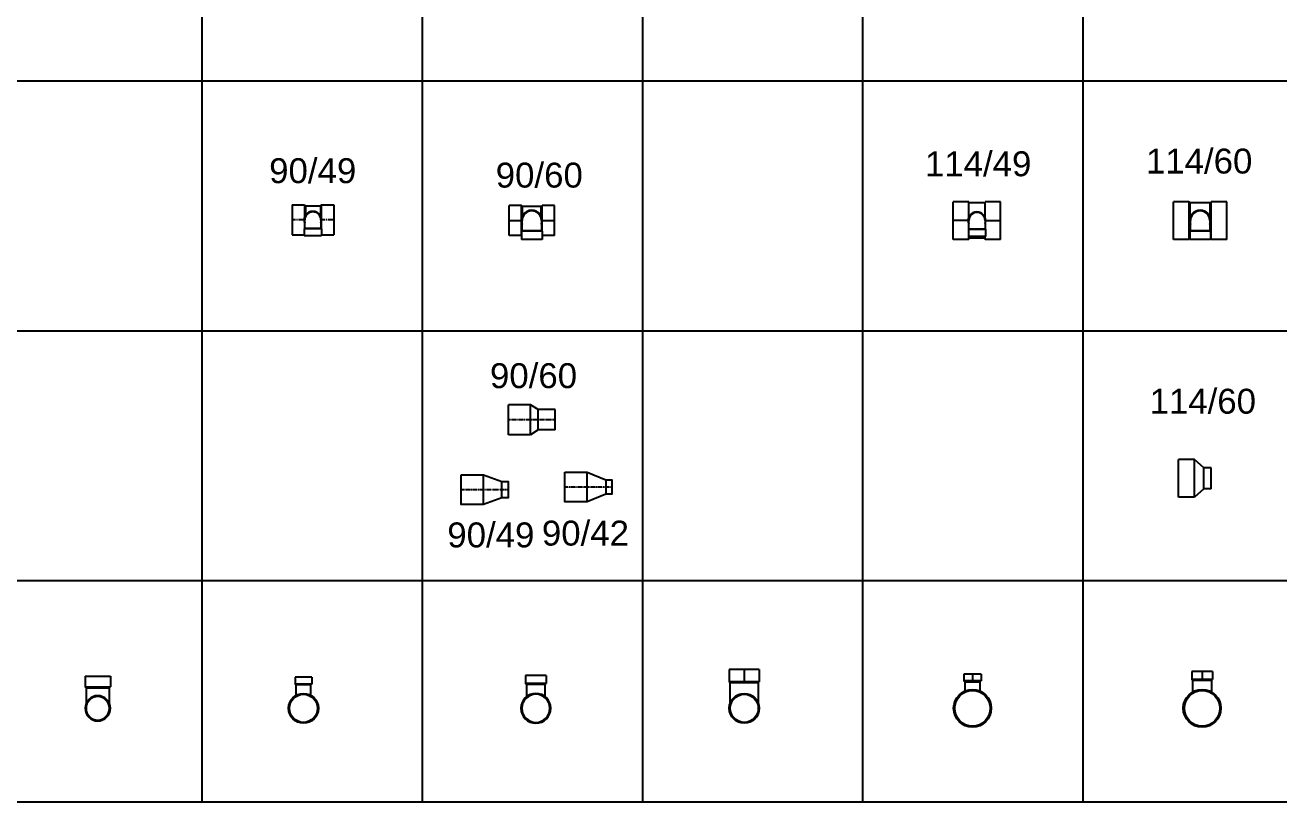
# Model space of a CAD drawing. Header units: millimetres. Extents: x 1218 to 72853, y -34712 to 16286.
# Drawn here: x 9258 to 13282, y -1315 to 1180 of the extents above; entities that cross this region are included whole.
import ezdxf
from ezdxf.enums import TextEntityAlignment as Align

# ---------------------------------------------------------------- set-up
doc = ezdxf.new("R2010")
doc.units = ezdxf.units.MM
doc.set_wipeout_variables(frame=1)
doc.linetypes.add('CENTER2', pattern=[28.575, 19.05, -3.175, 3.175, -3.175])
doc.linetypes.add('H-Center', pattern=[1.125, 0.75, -0.125, 0.125, -0.125])
doc.styles.get("Standard").update_dxf_attribs({"font": 'arial.ttf'})

# ---------------------------------------------------------------- blocks, each defined once
blk = doc.blocks.new('GIAM-D90x60 uPVC')
blk.add_wipeout([(-78.2, 48), (-7.3, 48), (17.7, 33), (71.8, 33), (71.8, -33), (17.7, -33), (-7.3, -48), (-78.2, -48)])
for p, q in [((-78.2, -48), (-78.2, 48)), ((-7.3, 48), (-78.2, 48)), ((17.7, 33), (-7.3, 48)), ((71.8, 33), (17.7, 33)), ((71.8, -33), (71.8, 33)), ((17.7, -33), (-7.3, -48)), ((71.8, -33), (17.7, -33)), ((-7.3, -48), (-78.2, -48))]:
    blk.add_line(p, q)
at = {"color": 8}
for p, q in [((-7.3, -48), (-7.3, 48)), ((17.7, -33), (17.7, 33))]:
    blk.add_line(p, q, dxfattribs=at)
at = {"color": 8, "linetype": 'H-Center'}
blk.add_line((71.8, 0), (-78.2, 0), dxfattribs=at)
at = {"flags": 1}
for p in [(-7.3, 0), (17.7, 0)]:
    blk.add_attdef('AMC', p, '', height=0.5, dxfattribs=at)
blk = doc.blocks.new('GIAM-D114x60 uPVC')
for p, q in [((-61.3, -60.5), (-61.3, 60.5)), ((-10, 60.5), (-61.3, 60.5)), ((20, 33.5), (-10, 60.5)), ((43.7, 33.5), (20, 33.5)), ((43.7, -33.5), (43.7, 33.5)), ((20, -33.5), (-10, -60.5)), ((43.7, -33.5), (20, -33.5)), ((-10, -60.5), (-61.3, -60.5))]:
    blk.add_line(p, q)
at = {"color": 8}
for p, q in [((-10, -60.5), (-10, 60.5)), ((20, -33.5), (20, 33.5))]:
    blk.add_line(p, q, dxfattribs=at)
at = {"flags": 1}
for p in [(-10, 0), (20, 0)]:
    blk.add_attdef('AMC', p, '', height=0.5, dxfattribs=at)
blk = doc.blocks.new('TE+CO-D114x60 uPVC')
for p, q in [((-35.5, 60.5), (-85.5, 60.5)), ((-85.5, -60.5), (-85.5, 60.5)), ((-32, 57), (-35.5, 60.5)), ((32, 57), (-32, 57)), ((32, 57), (35.5, 60.5)), ((85.5, 60.5), (35.5, 60.5)), ((85.5, -60.5), (85.5, 60.5)), ((-35.5, -60.5), (-85.5, -60.5)), ((-32, -57), (-35.5, -60.5)), ((32, -57), (-32, -57)), ((32, -57), (35.5, -60.5)), ((85.5, -60.5), (35.5, -60.5))]:
    blk.add_line(p, q)
at = {"color": 8}
for p, q in [((-35.5, -60.5), (-35.5, 60.5)), ((-32, 9.9), (-32, 57)), ((32, 9.9), (32, 57)), ((35.5, -60.5), (35.5, 60.5)), ((-32, -57), (-32, -9.9)), ((32, -57), (32, -9.9))]:
    blk.add_line(p, q, dxfattribs=at)
for radius in [33.5, 30]:
    blk.add_circle((0, 0), radius)
blk.add_wipeout([(33, -61.1), (-33, -61.1), (-33, -33.8), (-31.1, -31.9), (-31.1, -11.1), (-32.4, -6.5), (-32.9, -2.8), (-33, 0), (-32.9, 2.8), (-32.5, 5.5), (-31.9, 8.6), (-30.8, 11.8), (-29.7, 14.3), (-28.5, 16.6), (-26.6, 19.5), (-24.8, 21.8), (-22.9, 23.7), (-20.5, 25.8), (-18.2, 27.5), (-14.7, 29.6), (-11.8, 30.8), (-7.9, 32), (-2.9, 32.9), (0, 33), (3.7, 32.8), (7.6, 32.1), (10.3, 31.4), (14.1, 29.8), (16.9, 28.4), (20.5, 25.9), (24, 22.7), (26, 20.3), (28.3, 16.9), (30.1, 13.4), (31.5, 9.8), (32.3, 6.5), (32.8, 3.4), (33, 0), (32.8, -3.7), (32.3, -6.9), (31.7, -9), (31.1, -11.1), (31.1, -31.9), (33, -33.8)], dxfattribs=at)
for p, q in [((-31.1, -31.9), (-31.1, 0)), ((31.1, 0), (31.1, -31.9)), ((-31.1, -31.9), (-33, -33.8)), ((-33, -33.8), (-33, -61.1)), ((31.1, -31.9), (33, -33.8)), ((33, -33.8), (33, -61.1)), ((33, -61.1), (-33, -61.1))]:
    blk.add_line(p, q)
for p, q in [((33, -33.8), (-33, -33.8)), ((-31.1, -31.9), (31.1, -31.9))]:
    blk.add_line(p, q, dxfattribs=at)
for radius, start, end in [(33, 90, 199.5844), (31.1, 0, 180), (33, 340.4156, 90)]:
    blk.add_arc((0, 0), radius, start, end)
at = {"flags": 1}
for p in [(-35.5, 0), (35.5, 0), (0, -33.8)]:
    blk.add_attdef('AMC', p, '', height=0.5, dxfattribs=at)
blk = doc.blocks.new('TE+CO-D114x49 uPVC')
for p, q in [((-26, 60.5), (-76, 60.5)), ((-76, -60.5), (-76, 60.5)), ((-26, 57), (-26, 60.5)), ((26, 57), (-26, 57)), ((26, 57), (26, 60.5)), ((76, 60.5), (26, 60.5)), ((76, -60.5), (76, 60.5)), ((-26, -60.5), (-76, -60.5)), ((-26, -60.5), (-26, -57)), ((26, -57), (-26, -57)), ((26, -60.5), (26, -57)), ((76, -60.5), (26, -60.5))]:
    blk.add_line(p, q)
at = {"color": 8}
for p, q in [((-26, 9), (-26, 57)), ((26, 9), (26, 57)), ((-27.5, 0), (-76, 0)), ((-26, -57), (-26, -9)), ((26, -57), (26, -9)), ((27.5, 0), (76, 0))]:
    blk.add_line(p, q, dxfattribs=at)
for radius in [27.5, 24]:
    blk.add_circle((0, 0), radius)
blk.add_wipeout([(27.5, -50.9), (-27.5, -50.9), (-27.5, -28.2), (-25.9, -26.6), (-25.9, -9.2), (-27, -5.4), (-27.4, -2.4), (-27.5, 0), (-27.4, 2.3), (-27.1, 4.6), (-26.5, 7.2), (-25.7, 9.8), (-24.8, 11.9), (-23.8, 13.8), (-22.2, 16.2), (-20.6, 18.2), (-19.1, 19.8), (-17.1, 21.5), (-15.2, 22.9), (-12.2, 24.6), (-9.9, 25.7), (-6.6, 26.7), (-2.4, 27.4), (0, 27.5), (3.1, 27.3), (6.3, 26.8), (8.6, 26.1), (11.7, 24.9), (14, 23.6), (17.1, 21.5), (20, 18.9), (21.7, 16.9), (23.6, 14.1), (25.1, 11.2), (26.3, 8.2), (27, 5.4), (27.4, 2.8), (27.5, 0), (27.3, -3.1), (26.9, -5.8), (26.4, -7.5), (25.9, -9.2), (25.9, -26.6), (27.5, -28.2)], dxfattribs=at)
for p, q in [((-25.9, -26.6), (-25.9, 0)), ((25.9, 0), (25.9, -26.6)), ((-25.9, -26.6), (-27.5, -28.2)), ((-27.5, -28.2), (-27.5, -50.9)), ((25.9, -26.6), (27.5, -28.2)), ((27.5, -28.2), (27.5, -50.9)), ((27.5, -50.9), (-27.5, -50.9))]:
    blk.add_line(p, q)
for p, q in [((27.5, -28.2), (-27.5, -28.2)), ((-25.9, -26.6), (25.9, -26.6))]:
    blk.add_line(p, q, dxfattribs=at)
for radius, start, end in [(27.5, 90, 199.5844), (25.9, 0, 180), (27.5, 340.4156, 90)]:
    blk.add_arc((0, 0), radius, start, end)
at = {"flags": 1}
for p in [(-26, 0), (26, 0), (0, -28.2)]:
    blk.add_attdef('AMC', p, '', height=0.5, dxfattribs=at)
blk = doc.blocks.new('TE+CO-D90x60 uPVC')
for p, q in [((-33, 48), (-73, 48)), ((-73, -48), (-73, 48)), ((-30, 45), (-33, 48)), ((30, 45), (-30, 45)), ((30, 45), (33, 48)), ((73, 48), (33, 48)), ((73, -48), (73, 48)), ((-33, -48), (-73, -48)), ((-30, -45), (-33, -48)), ((30, -45), (-30, -45)), ((30, -45), (33, -48)), ((73, -48), (33, -48))]:
    blk.add_line(p, q)
at = {"color": 8}
for p, q in [((-33, 0), (-33, 48)), ((-30, 13.7), (-30, 45)), ((30, 13.7), (30, 45)), ((33, 0), (33, 48)), ((33, 0), (73, 0)), ((-73, 0), (-33, 0)), ((-33, -48), (-33, 0)), ((-30, -45), (-30, -13.7)), ((30, -45), (30, -13.7)), ((33, -48), (33, 0))]:
    blk.add_line(p, q, dxfattribs=at)
for radius in [33, 30]:
    blk.add_circle((0, 0), radius)
blk.add_wipeout([(33, -61.1), (-33, -61.1), (-33, -33.8), (-31.1, -31.9), (-31.1, -11.1), (-32.4, -6.5), (-32.9, -2.8), (-33, 0), (-32.9, 2.8), (-32.5, 5.5), (-31.9, 8.6), (-30.8, 11.8), (-29.7, 14.3), (-28.5, 16.6), (-26.6, 19.5), (-24.8, 21.8), (-22.9, 23.7), (-20.5, 25.8), (-18.2, 27.5), (-14.7, 29.6), (-11.8, 30.8), (-7.9, 32), (-2.9, 32.9), (0, 33), (3.7, 32.8), (7.6, 32.1), (10.3, 31.4), (14.1, 29.8), (16.9, 28.4), (20.5, 25.9), (24, 22.7), (26, 20.3), (28.3, 16.9), (30.1, 13.4), (31.5, 9.8), (32.3, 6.5), (32.8, 3.4), (33, 0), (32.8, -3.7), (32.3, -6.9), (31.7, -9), (31.1, -11.1), (31.1, -31.9), (33, -33.8)], dxfattribs=at)
for p, q in [((-31.1, -31.9), (-31.1, 0)), ((31.1, 0), (31.1, -31.9)), ((-31.1, -31.9), (-33, -33.8)), ((-33, -33.8), (-33, -61.1)), ((31.1, -31.9), (33, -33.8)), ((33, -33.8), (33, -61.1)), ((33, -61.1), (-33, -61.1))]:
    blk.add_line(p, q)
for p, q in [((33, -33.8), (-33, -33.8)), ((-31.1, -31.9), (31.1, -31.9))]:
    blk.add_line(p, q, dxfattribs=at)
for radius, start, end in [(33, 90, 199.5844), (31.1, 0, 180), (33, 340.4156, 90)]:
    blk.add_arc((0, 0), radius, start, end)
at = {"flags": 1}
for p in [(-33, 0), (33, 0), (0, -33.8)]:
    blk.add_attdef('AMC', p, '', height=0.5, dxfattribs=at)
blk = doc.blocks.new('TE+CO-D90x49 uPVC')
at = {"extrusion": (0, 1, 0)}
for p, q in [((-67, 48), (-67, -48)), ((-67, 48), (-27, 48)), ((27, 48), (67, 48)), ((67, 48), (67, -48)), ((-67, -48), (-27, -48)), ((27, -48), (67, -48))]:
    blk.add_line(p, q, dxfattribs=at)
at = {"color": 8, "extrusion": (0, 1, 0)}
for p, q in [((-27, 48), (-27, -48)), ((27, 48), (27, -48))]:
    blk.add_line(p, q, dxfattribs=at)
for p, q in [((-27, 48), (-24, 45)), ((24, 45), (27, 48)), ((-27, -48), (-24, -45)), ((24, -45), (27, -48))]:
    blk.add_line(p, q)
at = {"extrusion": (0, -1, 0)}
blk.add_line((-24, 45), (24, 45), dxfattribs=at)
at = {"color": 8}
for p, q in [((-24, 45), (-24, 12.4)), ((24, 45), (24, 12.4)), ((-24, -45), (-24, -12.4)), ((24, -45), (24, -12.4))]:
    blk.add_line(p, q, dxfattribs=at)
at = {"color": 8, "linetype": 'CENTER2'}
for points in [[(-27, 0), (-67, 0)], [(67, 0), (27, 0)]]:
    blk.add_lwpolyline(points, dxfattribs=at)
for radius in [27, 24]:
    blk.add_circle((0, 0), radius)
at = {"color": 8}
blk.add_wipeout([(27.5, -50.9), (-27.5, -50.9), (-27.5, -28.2), (-25.9, -26.6), (-25.9, -9.2), (-27, -5.4), (-27.4, -2.4), (-27.5, 0), (-27.4, 2.3), (-27.1, 4.6), (-26.5, 7.2), (-25.7, 9.8), (-24.8, 11.9), (-23.8, 13.8), (-22.2, 16.2), (-20.6, 18.2), (-19.1, 19.8), (-17.1, 21.5), (-15.2, 22.9), (-12.2, 24.6), (-9.9, 25.7), (-6.6, 26.7), (-2.4, 27.4), (0, 27.5), (3.1, 27.3), (6.3, 26.8), (8.6, 26.1), (11.7, 24.9), (14, 23.6), (17.1, 21.5), (20, 18.9), (21.7, 16.9), (23.6, 14.1), (25.1, 11.2), (26.3, 8.2), (27, 5.4), (27.4, 2.8), (27.5, 0), (27.3, -3.1), (26.9, -5.8), (26.4, -7.5), (25.9, -9.2), (25.9, -26.6), (27.5, -28.2)], dxfattribs=at)
for p, q in [((-25.9, -26.6), (-25.9, 0)), ((25.9, 0), (25.9, -26.6)), ((-25.9, -26.6), (-27.5, -28.2)), ((-27.5, -28.2), (-27.5, -50.9)), ((25.9, -26.6), (27.5, -28.2)), ((27.5, -28.2), (27.5, -50.9)), ((27.5, -50.9), (-27.5, -50.9))]:
    blk.add_line(p, q)
for p, q in [((27.5, -28.2), (-27.5, -28.2)), ((-25.9, -26.6), (25.9, -26.6))]:
    blk.add_line(p, q, dxfattribs=at)
for radius, start, end in [(27.5, 90, 199.5844), (25.9, 0, 180), (27.5, 340.4156, 90)]:
    blk.add_arc((0, 0), radius, start, end)
at = {"flags": 1}
for p in [(-27, 0), (27, 0), (0, -28.2)]:
    blk.add_attdef('AMC', p, '', height=0.5, dxfattribs=at)
blk = doc.blocks.new('GIAM-D90x49 uPVC')
at = {"color": 8}
for p, q in [((-19.9, -48), (-19.9, 48)), ((39.7, -26), (39.7, 26))]:
    blk.add_line(p, q, dxfattribs=at)
at = {"color": 8, "linetype": 'H-Center'}
blk.add_line((59.2, 0), (-90.8, 0), dxfattribs=at)
blk.add_lwpolyline([(-90.8, 48), (-19.9, 48), (39.7, 26), (59.2, 26), (59.2, -26), (39.7, -26), (-19.9, -48), (-90.8, -48), (-90.8, 48)])
at = {"flags": 1}
for p in [(-19.9, 0), (39.7, 0)]:
    blk.add_attdef('AMC', p, '', height=0.5, dxfattribs=at)
blk = doc.blocks.new('GIAM-D90x42 uPVC')
at = {"color": 8}
for p, q in [((-20.4, -48), (-20.4, 48)), ((39.6, 23), (39.6, -23))]:
    blk.add_line(p, q, dxfattribs=at)
at = {"color": 8, "linetype": 'H-Center'}
blk.add_line((58.8, 0), (-91.2, 0), dxfattribs=at)
blk.add_lwpolyline([(-91.2, 48), (-20.4, 48), (39.6, 23), (58.8, 23), (58.8, -23), (39.6, -23), (-20.4, -48), (-91.2, -48), (-91.2, 48)])
at = {"flags": 1}
for p in [(-20.4, 0), (39.6, 0)]:
    blk.add_attdef('AMC', p, '', height=0.5, dxfattribs=at)
blk = doc.blocks.new('TECONGTOP-D90 uPVC')
at = {"extrusion": (1.60808e-16, -1, 0)}
for p, q in [((-48, 125), (-48, 85)), ((48, 125), (-48, 125)), ((48, 125), (48, 85)), ((-45, 82), (-48, 85)), ((-45, 16.7), (-45, 82)), ((45, 82), (48, 85)), ((45, 82), (45, 16.7))]:
    blk.add_line(p, q, dxfattribs=at)
at = {"color": 8}
blk.add_line((0, 125), (0, 85), dxfattribs=at)
at = {"color": 8, "extrusion": (1.60808e-16, -1, 0)}
for p, q in [((48, 85), (-48, 85)), ((45, 82), (-45, 82))]:
    blk.add_line(p, q, dxfattribs=at)
for radius in [48, 45]:
    blk.add_circle((0, 0), radius)
at = {"flags": 1}
blk.add_attdef('AMC', (0, 85), '', height=0.5, dxfattribs=at)
blk = doc.blocks.new('TECONGTOP-D114x60 uPVC')
for p, q in [((-33.5, 118), (-33.5, 93)), ((33.5, 118), (-33.5, 118)), ((-30, 89.5), (-33.5, 93)), ((-30, 52.5), (-30, 89.5)), ((30, 89.5), (33.5, 93)), ((30, 89.5), (30, 52.5)), ((33.5, 118), (33.5, 93))]:
    blk.add_line(p, q)
at = {"color": 8}
for p, q in [((33.5, 93), (-33.5, 93)), ((30, 89.5), (-30, 89.5)), ((0, 118), (0, 93))]:
    blk.add_line(p, q, dxfattribs=at)
for radius in [60.5, 57]:
    blk.add_circle((0, 0), radius)
at = {"flags": 1}
blk.add_attdef('AMC', (0, 93), '', height=0.5, dxfattribs=at)
blk = doc.blocks.new('TECONGTOP-D114x49 uPVC')
for p, q in [((27.5, 110), (-27.5, 110)), ((-27.5, 110), (-27.5, 88)), ((-24, 84.5), (-27.5, 88)), ((-24, 55.5), (-24, 84.5)), ((24, 84.5), (27.5, 88)), ((24, 84.5), (24, 55.5)), ((27.5, 110), (27.5, 88))]:
    blk.add_line(p, q)
at = {"color": 8}
for p, q in [((27.5, 88), (-27.5, 88)), ((24, 84.5), (-24, 84.5)), ((0, 110), (0, 88))]:
    blk.add_line(p, q, dxfattribs=at)
for radius in [60.5, 57]:
    blk.add_circle((0, 0), radius)
at = {"flags": 1}
blk.add_attdef('AMC', (0, 88), '', height=0.5, dxfattribs=at)
blk = doc.blocks.new('TECONGTOP-D90x60 uPVC')
at = {"extrusion": (-3.83476e-17, 1, -1.83691e-16)}
for p, q in [((0, 105), (-33, 105)), ((-33, 105), (-33, 80)), ((33, 105), (0, 105)), ((33, 105), (33, 80)), ((-30, 77), (-33, 80)), ((-30, 77), (-30, 37.5)), ((30, 77), (33, 80)), ((30, 37.5), (30, 77))]:
    blk.add_line(p, q, dxfattribs=at)
at = {"color": 8, "extrusion": (-3.83476e-17, 1, -1.83691e-16)}
for p, q in [((33, 80), (-33, 80)), ((30, 77), (-30, 77))]:
    blk.add_line(p, q, dxfattribs=at)
at = {"extrusion": (7.0441e-33, -1.83691e-16, -1)}
for radius in [48, 45]:
    blk.add_circle((0, 0), radius, dxfattribs=at)
at = {"flags": 1}
blk.add_attdef('AMC', (0, 80), '', height=0.5, dxfattribs=at)
blk = doc.blocks.new('TECONGTOP-D90x49 uPVC')
at = {"extrusion": (-1, 2.28827e-17, 0)}
for p, q in [((0, 100), (-27, 100)), ((-27, 100), (-27, 78)), ((27, 100), (0, 100)), ((27, 100), (27, 78)), ((-24, 75), (-27, 78)), ((-24, 75), (-24, 41.6)), ((24, 75), (27, 78)), ((24, 41.6), (24, 75))]:
    blk.add_line(p, q, dxfattribs=at)
at = {"color": 8, "extrusion": (-1, 2.28827e-17, 0)}
for p, q in [((27, 78), (-27, 78)), ((24, 75), (-24, 75))]:
    blk.add_line(p, q, dxfattribs=at)
for radius in [48, 45]:
    blk.add_circle((0, 0), radius)
at = {"flags": 1}
blk.add_attdef('AMC', (0, 78), '', height=0.5, dxfattribs=at)
blk = doc.blocks.new('TECONGTOP-D76 uPVC')
at = {"extrusion": (-1, 2.28827e-17, 6.12303e-17)}
for p, q in [((-40.5, 103.7), (40.5, 103.7)), ((-40.5, 103.7), (-40.5, 69.1)), ((40.5, 103.7), (40.5, 69.1)), ((-37.5, 66.2), (-40.5, 69.1)), ((-37.5, 66.2), (-37.5, 15.2)), ((37.5, 66.2), (40.5, 69.1)), ((37.5, 15.2), (37.5, 66.2))]:
    blk.add_line(p, q, dxfattribs=at)
at = {"color": 8, "extrusion": (-1, 2.28827e-17, 6.12303e-17)}
for p, q in [((-40.5, 69.1), (40.5, 69.1)), ((-37.5, 66.2), (37.5, 66.2))]:
    blk.add_line(p, q, dxfattribs=at)
at = {"extrusion": (-6.12303e-17, 1.40112e-33, -1)}
for radius in [40.5, 37.5]:
    blk.add_circle((0, 0), radius, dxfattribs=at)
at = {"flags": 1}
blk.add_attdef('AMC', (0, 69.1), '', height=0.5, dxfattribs=at)

msp = doc.modelspace()

# ---------------------------------------------------------------- linework, layer by layer
for p, q in [((9824.9, 3673.6), (9824.9, -1314.6)), ((10532, 3673.6), (10532, -1314.6)), ((11239.1, 3673.6), (11239.1, -1314.6)), ((11946.2, 3673.6), (11946.2, -1314.6)), ((12653.3, 3673.6), (12653.3, -1314.6)), ((2141.9, 1000.2), (23966.6, 1000.2)), ((2141.9, 198.3), (23966.6, 198.3)), ((2141.9, -603.5), (23966.6, -603.5)), ((2141.9, -1314.6), (23966.6, -1314.6))]:
    msp.add_line(p, q)

# ---------------------------------------------------------------- block references
for name, p in [('TE+CO-D114x49 uPVC', (12313.1, 551.9)), ('TE+CO-D114x60 uPVC', (13029.6, 551.9)), ('TE+CO-D90x49 uPVC', (10181.6, 553.9)), ('TE+CO-D90x60 uPVC', (10884.2, 551.9)), ('GIAM-D90x60 uPVC', (10887.3, -87.5)), ('GIAM-D114x60 uPVC', (13021.6, -276)), ('GIAM-D90x49 uPVC', (10748.9, -312.2)), ('GIAM-D90x42 uPVC', (11081.9, -303.6)), ('TECONGTOP-D76 uPVC', (9491, -1014.1)), ('TECONGTOP-D90x49 uPVC', (10151.4, -1014.1)), ('TECONGTOP-D90x60 uPVC', (10897.3, -1014.1)), ('TECONGTOP-D90 uPVC', (11566.3, -1014.1)), ('TECONGTOP-D114x49 uPVC', (12298.8, -1014.1)), ('TECONGTOP-D114x60 uPVC', (13035.9, -1014.1))]:
    msp.add_blockref(name, p)

# ---------------------------------------------------------------- texts
at = {"color": 2, "ltscale": 500}
for s, p in [('114/49', (12317, 734.2)), ('114/60', (13026.3, 742.9)), ('90/49', (10181.1, 712)), ('90/60', (10908.3, 697.8)), ('90/60', (10889.8, 53.9)), ('114/60', (13038, -28.1)), ('90/49', (10752.9, -457.3)), ('90/42', (11056.5, -451.6))]:
    msp.add_text(s, height=80, rotation=360, dxfattribs=at).set_placement(p, align=Align.MIDDLE_CENTER)

doc.saveas('drawing.dxf')
